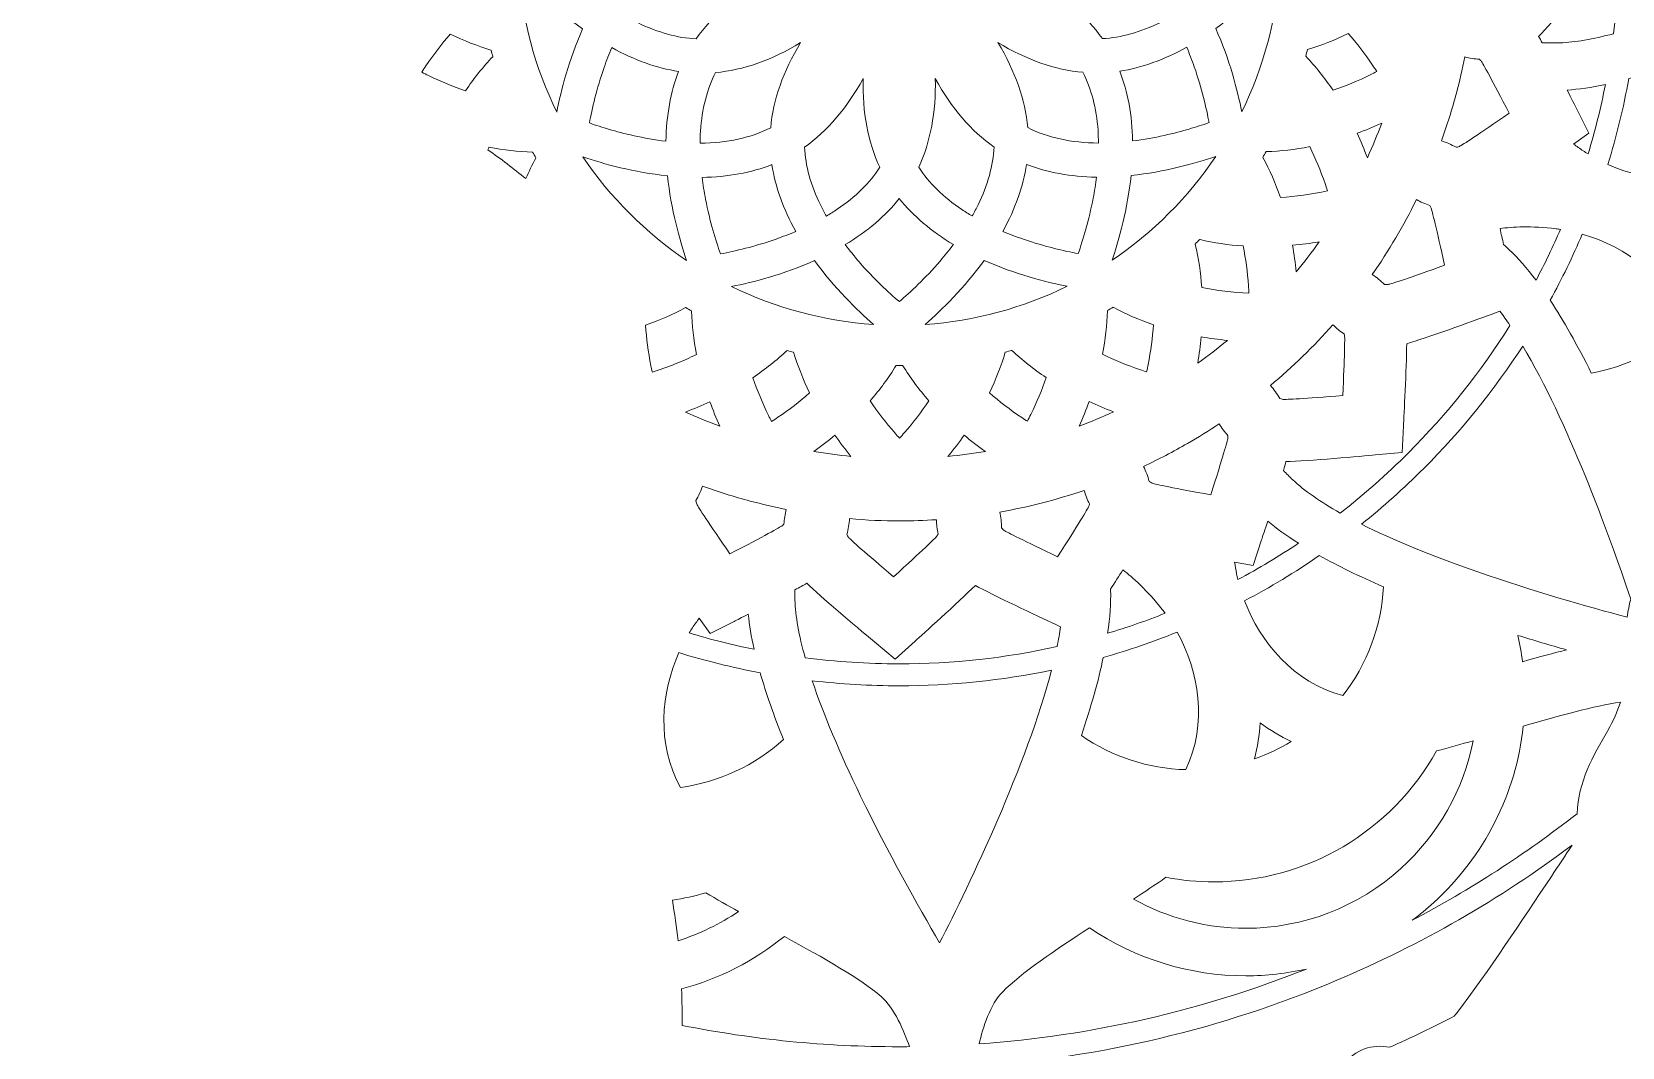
# Model space of a CAD drawing. Header units: millimetres. Extents: x -1844 to 2932, y -490 to 399.
# Drawn here: x 1218.7 to 1412.1, y -307.3 to -183.8 of the extents above; entities that cross this region are included whole.
import ezdxf

# ---------------------------------------------------------------- set-up
doc = ezdxf.new("R2010")
doc.units = ezdxf.units.MM
doc.header["$MEASUREMENT"] = 0
doc.layers.add('Layer 5', color=7, linetype='Continuous')

msp = doc.modelspace()

# ---------------------------------------------------------------- linework, layer by layer
at = {"layer": 'Layer 5', "lineweight": 0}
for points, knots in [([(1650.21, 377.4), (1649.96, 377.5), (1649.7, 377.58), (1649.43, 377.65), (1606.76, 391.27), (1561.29, 398.64), (1514.1, 398.64), (1268.61, 398.64), (1069.6, 199.63), (1069.6, -45.86), (1069.6, -291.35), (1268.61, -490.36), (1514.1, -490.36), (1759.59, -490.36), (1958.6, -291.35), (1958.6, -45.86), (1958.6, 152.15), (1829.12, 319.91), (1650.21, 377.4)], [0, 0, 0, 0, 1, 1, 1, 2, 2, 2, 3, 3, 3, 4, 4, 4, 5, 5, 5, 6, 6, 6, 6]), ([(1404.52, -185.15), (1403.82, -185.17), (1403.09, -185.17), (1402.36, -185.15), (1402.21, -184.87), (1402.07, -184.61), (1401.93, -184.38), (1403.64, -182.61), (1407.42, -178.11), (1409.05, -176.15), (1409.05, -176.15), (1411.15, -173.64), (1411.15, -173.64), (1411.15, -173.64), (1408.96, -171.2), (1408.96, -171.2), (1407.85, -169.96), (1404.22, -165.93), (1402.2, -163.87), (1403.38, -161.72), (1405.87, -156.39), (1406.94, -154.08), (1406.94, -154.08), (1407.54, -152.79), (1407.54, -152.79), (1408.15, -152.88), (1408.78, -152.99), (1409.42, -153.11), (1410.93, -159.59), (1411.71, -166.3), (1411.71, -173.12), (1411.71, -176.8), (1411.48, -180.45), (1411.04, -184.04), (1408.52, -184.72), (1406.35, -185.1), (1404.52, -185.15)], [0, 0, 0, 0, 1, 1, 1, 2, 2, 2, 3, 3, 3, 4, 4, 4, 5, 5, 5, 6, 6, 6, 7, 7, 7, 8, 8, 8, 9, 9, 9, 10, 10, 10, 11, 11, 11, 12, 12, 12, 12]), ([(1292.46, -182.73), (1292.02, -182.51), (1291.56, -182.27), (1291.1, -182.01), (1291.37, -181.56), (1291.65, -181.12), (1291.93, -180.71), (1293.42, -178.48), (1295.14, -176.73), (1297.03, -175.51), (1300.09, -176.93), (1303.71, -177.61), (1307.81, -177.52), (1304.23, -179.5), (1301.44, -181.89), (1299.49, -184.67), (1297.24, -184.56), (1294.88, -183.91), (1292.46, -182.73)], [0, 0, 0, 0, 1, 1, 1, 2, 2, 2, 3, 3, 3, 4, 4, 4, 5, 5, 5, 6, 6, 6, 6]), ([(1340.57, -177.5), (1344.66, -177.59), (1348.27, -176.9), (1351.34, -175.47), (1353.23, -176.7), (1354.95, -178.44), (1356.45, -180.66), (1356.73, -181.08), (1357, -181.51), (1357.27, -181.97), (1356.83, -182.22), (1356.39, -182.45), (1355.96, -182.66), (1353.53, -183.86), (1351.16, -184.52), (1348.89, -184.64), (1346.94, -181.86), (1344.15, -179.47), (1340.57, -177.5)], [0, 0, 0, 0, 1, 1, 1, 2, 2, 2, 3, 3, 3, 4, 4, 4, 5, 5, 5, 6, 6, 6, 6]), ([(1282.56, -193.57), (1279.91, -188.18), (1278.32, -182.28), (1277.9, -176.28), (1279.67, -178.29), (1282.36, -181.04), (1285.7, -183.47), (1284.03, -187.22), (1283.08, -190.94), (1282.56, -193.57)], [0, 0, 0, 0, 1, 1, 1, 2, 2, 2, 3, 3, 3, 3]), ([(1362.68, -183.42), (1366.03, -180.98), (1368.72, -178.22), (1370.49, -176.19), (1370.08, -182.21), (1368.49, -188.14), (1365.84, -193.54), (1365.32, -190.91), (1364.36, -187.18), (1362.68, -183.42)], [0, 0, 0, 0, 1, 1, 1, 2, 2, 2, 3, 3, 3, 3]), ([(1266.96, -189.13), (1266.7, -189), (1266.43, -188.86), (1266.15, -188.72), (1266.32, -188.46), (1266.49, -188.2), (1266.66, -187.95), (1267.59, -186.57), (1268.58, -185.27), (1269.62, -184.09), (1271.25, -184.89), (1272.91, -185.54), (1274.56, -186.03), (1274.56, -186.03), (1274.57, -186.03), (1274.57, -186.03), (1274.64, -186.3), (1274.71, -186.56), (1274.78, -186.83), (1274.78, -186.83), (1274.78, -186.84), (1274.78, -186.84), (1273.59, -188.09), (1272.48, -189.48), (1271.47, -190.99), (1269.98, -190.48), (1268.47, -189.86), (1266.96, -189.13)], [0, 0, 0, 0, 1, 1, 1, 2, 2, 2, 3, 3, 3, 4, 4, 4, 5, 5, 5, 6, 6, 6, 7, 7, 7, 8, 8, 8, 9, 9, 9, 9]), ([(1300.03, -195.89), (1300.21, -193.19), (1300.83, -190.8), (1301.86, -188.77), (1305.24, -188.47), (1308.7, -187.25), (1312.2, -185.13), (1310.08, -188.63), (1308.87, -192.1), (1308.57, -195.48), (1306.18, -196.7), (1303.3, -197.33), (1299.98, -197.37), (1299.98, -196.86), (1300, -196.37), (1300.03, -195.89)], [0, 0, 0, 0, 1, 1, 1, 2, 2, 2, 3, 3, 3, 4, 4, 4, 5, 5, 5, 5]), ([(1348.42, -197.34), (1345.1, -197.31), (1342.21, -196.68), (1339.82, -195.46), (1339.52, -192.08), (1338.3, -188.61), (1336.18, -185.11), (1339.68, -187.23), (1343.15, -188.45), (1346.53, -188.74), (1347.55, -190.75), (1348.17, -193.12), (1348.36, -195.79), (1348.39, -196.29), (1348.41, -196.81), (1348.42, -197.34)], [0, 0, 0, 0, 1, 1, 1, 2, 2, 2, 3, 3, 3, 4, 4, 4, 5, 5, 5, 5]), ([(1376.93, -190.92), (1375.92, -189.41), (1374.81, -188.02), (1373.62, -186.77), (1373.62, -186.77), (1373.62, -186.77), (1373.62, -186.77), (1373.69, -186.5), (1373.76, -186.23), (1373.83, -185.97), (1373.83, -185.97), (1373.84, -185.96), (1373.84, -185.96), (1375.49, -185.47), (1377.15, -184.82), (1378.78, -184.02), (1379.82, -185.2), (1380.81, -186.5), (1381.74, -187.88), (1381.91, -188.13), (1382.08, -188.39), (1382.25, -188.65), (1382.01, -188.77), (1381.77, -188.89), (1381.53, -189.01), (1380, -189.76), (1378.45, -190.41), (1376.93, -190.92)], [0, 0, 0, 0, 1, 1, 1, 2, 2, 2, 3, 3, 3, 4, 4, 4, 5, 5, 5, 6, 6, 6, 7, 7, 7, 8, 8, 8, 9, 9, 9, 9]), ([(1288.32, -188.14), (1288.61, -187.31), (1288.92, -186.5), (1289.24, -185.73), (1291.98, -187.25), (1294.71, -188.23), (1297.37, -188.63), (1296.4, -191.14), (1295.88, -193.99), (1295.83, -197.12), (1293.08, -196.79), (1290.59, -196.16), (1288.95, -195.68), (1288.13, -195.44), (1287.32, -195.18), (1286.53, -194.9), (1286.85, -193.18), (1287.41, -190.75), (1288.32, -188.14)], [0, 0, 0, 0, 1, 1, 1, 2, 2, 2, 3, 3, 3, 4, 4, 4, 5, 5, 5, 6, 6, 6, 6]), ([(1359.14, -185.69), (1359.47, -186.46), (1359.78, -187.26), (1360.07, -188.09), (1360.98, -190.7), (1361.54, -193.13), (1361.86, -194.86), (1361.07, -195.14), (1360.25, -195.4), (1359.43, -195.64), (1357.79, -196.12), (1355.31, -196.75), (1352.57, -197.09), (1352.51, -193.95), (1351.99, -191.1), (1351.01, -188.6), (1353.67, -188.19), (1356.4, -187.21), (1359.14, -185.69)], [0, 0, 0, 0, 1, 1, 1, 2, 2, 2, 3, 3, 3, 4, 4, 4, 5, 5, 5, 6, 6, 6, 6]), ([(1390.11, -197.06), (1390.8, -195.15), (1391.41, -193.21), (1391.93, -191.28), (1392.31, -189.85), (1392.66, -188.37), (1392.96, -186.87), (1393.55, -187.02), (1394.14, -187.12), (1394.74, -187.15), (1394.86, -187.26), (1394.92, -187.34), (1394.93, -187.35), (1395.12, -187.61), (1396.3, -189.75), (1398.34, -193.71), (1394.67, -196.26), (1392.62, -197.6), (1392.33, -197.74), (1392.33, -197.74), (1392.32, -197.75), (1392.32, -197.75), (1392.29, -197.76), (1392.13, -197.83), (1391.89, -197.86), (1391.33, -197.53), (1390.73, -197.26), (1390.11, -197.06)], [0, 0, 0, 0, 1, 1, 1, 2, 2, 2, 3, 3, 3, 4, 4, 4, 5, 5, 5, 6, 6, 6, 7, 7, 7, 8, 8, 8, 9, 9, 9, 9]), ([(1412.89, -189.51), (1415.49, -188.79), (1418.37, -187.8), (1421.51, -186.54), (1424.72, -190.1), (1426.79, -194.63), (1427.37, -199.4), (1421.91, -202.76), (1415.4, -202.21), (1410.34, -199.94), (1411.4, -196.53), (1412.25, -193.05), (1412.89, -189.51)], [0, 0, 0, 0, 1, 1, 1, 2, 2, 2, 3, 3, 3, 4, 4, 4, 4]), ([(1319.8, -189.51), (1319.72, -193.6), (1320.4, -197.22), (1321.83, -200.29), (1320.61, -202.18), (1318.87, -203.9), (1316.65, -205.4), (1316.23, -205.68), (1315.79, -205.96), (1315.34, -206.23), (1315.09, -205.78), (1314.86, -205.35), (1314.65, -204.92), (1313.45, -202.49), (1312.79, -200.11), (1312.67, -197.84), (1315.44, -195.89), (1317.84, -193.1), (1319.8, -189.51)], [0, 0, 0, 0, 1, 1, 1, 2, 2, 2, 3, 3, 3, 4, 4, 4, 5, 5, 5, 6, 6, 6, 6]), ([(1335.73, -197.83), (1335.61, -200.08), (1334.96, -202.44), (1333.79, -204.85), (1333.57, -205.29), (1333.33, -205.75), (1333.07, -206.21), (1332.63, -205.96), (1332.21, -205.69), (1331.81, -205.43), (1329.57, -203.92), (1327.8, -202.2), (1326.57, -200.29), (1327.99, -197.21), (1328.67, -193.6), (1328.58, -189.51), (1330.55, -193.09), (1332.95, -195.88), (1335.73, -197.83)], [0, 0, 0, 0, 1, 1, 1, 2, 2, 2, 3, 3, 3, 4, 4, 4, 5, 5, 5, 6, 6, 6, 6]), ([(1406.57, -193.22), (1406.36, -192.79), (1405.92, -191.94), (1405.39, -190.89), (1406.79, -190.81), (1408.35, -190.58), (1410.05, -190.21), (1409.49, -193.07), (1408.79, -195.9), (1407.94, -198.67), (1407.74, -198.55), (1407.55, -198.42), (1407.35, -198.29), (1406.95, -198.02), (1406.55, -197.74), (1406.17, -197.46), (1406.17, -197.46), (1408.05, -196.13), (1408.05, -196.13), (1408.05, -196.13), (1406.57, -193.22), (1406.57, -193.22)], [0, 0, 0, 0, 1, 1, 1, 2, 2, 2, 3, 3, 3, 4, 4, 4, 5, 5, 5, 6, 6, 6, 7, 7, 7, 7]), ([(1382.85, -194.92), (1382.32, -196.35), (1381.74, -197.76), (1381.11, -199.14), (1380.73, -198.12), (1380.31, -197.12), (1379.86, -196.15), (1380.86, -195.78), (1381.86, -195.37), (1382.85, -194.92)], [0, 0, 0, 0, 1, 1, 1, 2, 2, 2, 3, 3, 3, 3]), ([(1280.01, -199.16), (1279.57, -199.97), (1279.18, -200.81), (1278.8, -201.67), (1277.33, -200.45), (1275.78, -199.28), (1274.17, -198.16), (1274.22, -198.06), (1274.27, -197.95), (1274.32, -197.85), (1276.1, -198.2), (1277.87, -198.39), (1279.59, -198.44), (1279.59, -198.44), (1279.61, -198.44), (1279.61, -198.44), (1279.75, -198.67), (1279.88, -198.91), (1280.02, -199.14), (1280.02, -199.14), (1280.01, -199.16), (1280.01, -199.16)], [0, 0, 0, 0, 1, 1, 1, 2, 2, 2, 3, 3, 3, 4, 4, 4, 5, 5, 5, 6, 6, 6, 7, 7, 7, 7]), ([(1285.73, -199.02), (1288.26, -199.88), (1291.95, -200.9), (1296.03, -201.33), (1296.45, -205.4), (1297.48, -209.09), (1298.34, -211.61), (1293.39, -208.27), (1289.08, -203.97), (1285.73, -199.02)], [0, 0, 0, 0, 1, 1, 1, 2, 2, 2, 3, 3, 3, 3]), ([(1350.07, -211.6), (1350.92, -209.07), (1351.95, -205.37), (1352.38, -201.29), (1356.46, -200.86), (1360.16, -199.83), (1362.69, -198.96), (1359.34, -203.93), (1355.03, -208.25), (1350.07, -211.6)], [0, 0, 0, 0, 1, 1, 1, 2, 2, 2, 3, 3, 3, 3]), ([(1370.53, -203.97), (1369.94, -202.25), (1369.23, -200.62), (1368.41, -199.11), (1368.41, -199.11), (1368.39, -199.09), (1368.39, -199.09), (1368.53, -198.85), (1368.67, -198.62), (1368.8, -198.38), (1368.8, -198.38), (1368.83, -198.38), (1368.83, -198.38), (1370.54, -198.33), (1372.31, -198.13), (1374.1, -197.78), (1374.79, -199.19), (1375.42, -200.7), (1375.97, -202.28), (1376.06, -202.56), (1376.16, -202.85), (1376.26, -203.15), (1374.29, -203.57), (1372.37, -203.85), (1370.53, -203.97)], [0, 0, 0, 0, 1, 1, 1, 2, 2, 2, 3, 3, 3, 4, 4, 4, 5, 5, 5, 6, 6, 6, 7, 7, 7, 8, 8, 8, 8]), ([(1302.46, -210.82), (1301.89, -209.2), (1301.17, -206.87), (1300.65, -204.18), (1300.48, -203.28), (1300.33, -202.39), (1300.23, -201.52), (1303.36, -201.47), (1306.21, -200.94), (1308.72, -199.96), (1309.12, -202.62), (1310.1, -205.35), (1311.62, -208.09), (1310.85, -208.42), (1310.05, -208.73), (1309.22, -209.02), (1306.61, -209.94), (1304.18, -210.49), (1302.46, -210.82)], [0, 0, 0, 0, 1, 1, 1, 2, 2, 2, 3, 3, 3, 4, 4, 4, 5, 5, 5, 6, 6, 6, 6]), ([(1339.3, -209.04), (1338.44, -208.74), (1337.59, -208.42), (1336.79, -208.08), (1338.31, -205.33), (1339.28, -202.6), (1339.68, -199.94), (1342.19, -200.92), (1345.04, -201.44), (1348.17, -201.49), (1348.07, -202.32), (1347.94, -203.17), (1347.78, -204.03), (1347.26, -206.75), (1346.53, -209.13), (1345.95, -210.79), (1344.27, -210.48), (1341.89, -209.93), (1339.3, -209.04)], [0, 0, 0, 0, 1, 1, 1, 2, 2, 2, 3, 3, 3, 4, 4, 4, 5, 5, 5, 6, 6, 6, 6]), ([(1324.2, -204.1), (1325.89, -206.2), (1328.09, -208.08), (1330.78, -209.69), (1330.28, -210.36), (1329.74, -211.03), (1329.17, -211.69), (1327.36, -213.79), (1325.54, -215.49), (1324.21, -216.63), (1322.9, -215.52), (1321.11, -213.86), (1319.32, -211.79), (1319.32, -211.79), (1319.32, -211.79), (1319.32, -211.79), (1318.73, -211.1), (1318.16, -210.4), (1317.63, -209.7), (1320.32, -208.08), (1322.52, -206.21), (1324.2, -204.1)], [0, 0, 0, 0, 1, 1, 1, 2, 2, 2, 3, 3, 3, 4, 4, 4, 5, 5, 5, 6, 6, 6, 7, 7, 7, 7]), ([(1387.07, -204.22), (1387.59, -204.51), (1388.14, -204.75), (1388.7, -204.93), (1388.79, -205.07), (1388.83, -205.17), (1388.84, -205.18), (1388.95, -205.48), (1389.54, -207.85), (1390.49, -212.21), (1386.28, -213.72), (1383.96, -214.48), (1383.64, -214.54), (1383.64, -214.54), (1383.45, -214.58), (1383.18, -214.54), (1382.73, -214.09), (1382.23, -213.68), (1381.7, -213.33), (1383.71, -210.45), (1385.52, -207.39), (1387.07, -204.22)], [0, 0, 0, 0, 1, 1, 1, 2, 2, 2, 3, 3, 3, 4, 4, 4, 5, 5, 5, 6, 6, 6, 7, 7, 7, 7]), ([(1398.35, -210.31), (1398.14, -210.11), (1397.91, -209.91), (1397.67, -209.69), (1397.52, -209), (1397.37, -208.35), (1397.24, -207.75), (1398.74, -207.53), (1401.01, -207.4), (1404.05, -207.76), (1404.22, -207.79), (1404.4, -207.81), (1404.58, -207.84), (1403.67, -209.94), (1402.69, -212), (1401.61, -214.03), (1400.51, -212.56), (1399.42, -211.32), (1398.35, -210.31)], [0, 0, 0, 0, 1, 1, 1, 2, 2, 2, 3, 3, 3, 4, 4, 4, 5, 5, 5, 6, 6, 6, 6]), ([(1408.33, -225.31), (1406.63, -221.89), (1404.96, -218.94), (1403.33, -216.46), (1404.77, -213.84), (1406.07, -211.16), (1407.23, -208.42), (1412.49, -209.93), (1417.8, -213.66), (1419.87, -219.63), (1416.62, -222.58), (1412.65, -224.53), (1408.33, -225.31)], [0, 0, 0, 0, 1, 1, 1, 2, 2, 2, 3, 3, 3, 4, 4, 4, 4]), ([(1360.97, -214.92), (1360.85, -213.1), (1360.58, -211.34), (1360.18, -209.67), (1360.18, -209.67), (1360.17, -209.63), (1360.17, -209.63), (1360.36, -209.45), (1360.54, -209.26), (1360.73, -209.07), (1360.73, -209.07), (1360.77, -209.08), (1360.77, -209.08), (1362.44, -209.47), (1364.2, -209.74), (1366.01, -209.86), (1366.33, -211.42), (1366.54, -213.04), (1366.66, -214.69), (1366.68, -214.99), (1366.7, -215.3), (1366.71, -215.61), (1364.71, -215.51), (1362.78, -215.28), (1360.97, -214.92)], [0, 0, 0, 0, 1, 1, 1, 2, 2, 2, 3, 3, 3, 4, 4, 4, 5, 5, 5, 6, 6, 6, 7, 7, 7, 8, 8, 8, 8]), ([(1375.26, -209.35), (1374.37, -210.61), (1373.43, -211.84), (1372.45, -213.02), (1372.34, -211.92), (1372.19, -210.83), (1372.01, -209.78), (1373.07, -209.68), (1374.16, -209.54), (1375.26, -209.35)], [0, 0, 0, 0, 1, 1, 1, 2, 2, 2, 3, 3, 3, 3]), ([(1313.89, -211.63), (1316.31, -214.96), (1319.05, -217.64), (1321.06, -219.4), (1315.08, -218.99), (1309.19, -217.42), (1303.82, -214.79), (1306.44, -214.26), (1310.15, -213.31), (1313.89, -211.63)], [0, 0, 0, 0, 1, 1, 1, 2, 2, 2, 3, 3, 3, 3]), ([(1327.36, -219.4), (1329.37, -217.63), (1332.11, -214.95), (1334.52, -211.62), (1338.27, -213.29), (1341.99, -214.24), (1344.61, -214.76), (1339.24, -217.4), (1333.35, -218.99), (1327.36, -219.4)], [0, 0, 0, 0, 1, 1, 1, 2, 2, 2, 3, 3, 3, 3]), ([(1294.01, -224.42), (1293.68, -222.74), (1293.46, -221.08), (1293.36, -219.48), (1295.08, -218.89), (1296.71, -218.17), (1298.22, -217.35), (1298.22, -217.35), (1298.24, -217.34), (1298.24, -217.34), (1298.47, -217.48), (1298.71, -217.62), (1298.94, -217.75), (1298.94, -217.75), (1298.94, -217.77), (1298.94, -217.77), (1298.99, -219.49), (1299.19, -221.26), (1299.54, -223.05), (1297.89, -223.87), (1296.09, -224.59), (1294.18, -225.21), (1294.12, -224.94), (1294.06, -224.68), (1294.01, -224.42)], [0, 0, 0, 0, 1, 1, 1, 2, 2, 2, 3, 3, 3, 4, 4, 4, 5, 5, 5, 6, 6, 6, 7, 7, 7, 8, 8, 8, 8]), ([(1353.51, -224.92), (1351.89, -224.37), (1350.35, -223.73), (1348.91, -223.02), (1349.25, -221.23), (1349.45, -219.46), (1349.5, -217.74), (1349.5, -217.74), (1349.5, -217.72), (1349.5, -217.72), (1349.73, -217.59), (1349.96, -217.45), (1350.2, -217.31), (1350.2, -217.31), (1350.22, -217.32), (1350.22, -217.32), (1351.73, -218.14), (1353.36, -218.85), (1355.09, -219.44), (1354.99, -221.01), (1354.78, -222.63), (1354.46, -224.27), (1354.4, -224.56), (1354.34, -224.86), (1354.27, -225.17), (1354.01, -225.09), (1353.76, -225), (1353.51, -224.92)], [0, 0, 0, 0, 1, 1, 1, 2, 2, 2, 3, 3, 3, 4, 4, 4, 5, 5, 5, 6, 6, 6, 7, 7, 7, 8, 8, 8, 9, 9, 9, 9]), ([(1372.04, -238.3), (1371.67, -237.95), (1371.29, -237.57), (1370.9, -237.16), (1371.02, -236.75), (1371.12, -236.39), (1371.21, -236.07), (1373.76, -236.02), (1380.65, -235.41), (1382.06, -235.28), (1382.06, -235.28), (1385.32, -234.99), (1385.32, -234.99), (1385.32, -234.99), (1385.49, -231.72), (1385.49, -231.72), (1385.56, -230.54), (1385.86, -224.78), (1385.89, -221.75), (1388.24, -221.07), (1393.77, -219.06), (1396.17, -218.18), (1396.17, -218.18), (1397.23, -217.8), (1397.23, -217.8), (1397.64, -218.34), (1398.04, -218.92), (1398.44, -219.53), (1394.96, -225.08), (1390.82, -230.29), (1386.07, -235.04), (1383.45, -237.66), (1380.69, -240.1), (1377.81, -242.34), (1375.37, -240.97), (1373.45, -239.62), (1372.04, -238.3)], [0, 0, 0, 0, 1, 1, 1, 2, 2, 2, 3, 3, 3, 4, 4, 4, 5, 5, 5, 6, 6, 6, 7, 7, 7, 8, 8, 8, 9, 9, 9, 10, 10, 10, 11, 11, 11, 12, 12, 12, 12]), ([(1369.33, -226.83), (1372.03, -224.56), (1374.58, -222.08), (1376.9, -219.44), (1377.32, -219.85), (1377.78, -220.22), (1378.27, -220.55), (1378.33, -220.7), (1378.34, -220.81), (1378.34, -220.82), (1378.37, -221.12), (1378.34, -223.34), (1378.12, -228.04), (1373.4, -228.43), (1371.19, -228.54), (1370.9, -228.52), (1370.89, -228.52), (1370.7, -228.51), (1370.46, -228.4), (1370.13, -227.84), (1369.75, -227.31), (1369.33, -226.83)], [0, 0, 0, 0, 1, 1, 1, 2, 2, 2, 3, 3, 3, 4, 4, 4, 5, 5, 5, 6, 6, 6, 7, 7, 7, 7]), ([(1360.49, -224.11), (1360.66, -223.03), (1360.8, -221.96), (1360.9, -220.91), (1361.94, -221.09), (1363.01, -221.23), (1364.11, -221.34), (1362.94, -222.3), (1361.73, -223.23), (1360.49, -224.11)], [0, 0, 0, 0, 1, 1, 1, 2, 2, 2, 3, 3, 3, 3]), ([(1412.69, -255.01), (1407.76, -253.7), (1401.22, -251.83), (1394.55, -249.51), (1388.9, -247.54), (1384.16, -245.6), (1380.38, -243.7), (1383.01, -241.6), (1385.54, -239.34), (1387.96, -236.92), (1392.54, -232.34), (1396.56, -227.34), (1400, -222.03), (1405.45, -231.22), (1410.36, -244.57), (1413.13, -252.8), (1412.94, -253.52), (1412.79, -254.26), (1412.69, -255.01)], [0, 0, 0, 0, 1, 1, 1, 2, 2, 2, 3, 3, 3, 4, 4, 4, 5, 5, 5, 6, 6, 6, 6]), ([(1310.55, -222.57), (1310.55, -222.57), (1310.55, -222.57), (1310.55, -222.57), (1310.82, -222.64), (1311.09, -222.71), (1311.35, -222.78), (1311.35, -222.78), (1311.36, -222.79), (1311.36, -222.79), (1311.85, -224.44), (1312.5, -226.1), (1313.3, -227.73), (1312.12, -228.77), (1310.82, -229.76), (1309.44, -230.7), (1309.19, -230.87), (1308.94, -231.04), (1308.67, -231.2), (1308.55, -230.96), (1308.43, -230.72), (1308.31, -230.48), (1307.56, -228.95), (1306.92, -227.41), (1306.4, -225.88), (1307.91, -224.87), (1309.3, -223.75), (1310.55, -222.57)], [0, 0, 0, 0, 1, 1, 1, 2, 2, 2, 3, 3, 3, 4, 4, 4, 5, 5, 5, 6, 6, 6, 7, 7, 7, 8, 8, 8, 9, 9, 9, 9]), ([(1342.05, -225.86), (1341.55, -227.35), (1340.92, -228.86), (1340.19, -230.36), (1340.06, -230.63), (1339.92, -230.91), (1339.78, -231.18), (1339.55, -231.04), (1339.33, -230.89), (1339.11, -230.74), (1337.69, -229.79), (1336.36, -228.77), (1335.16, -227.72), (1335.95, -226.08), (1336.6, -224.42), (1337.09, -222.77), (1337.09, -222.77), (1337.09, -222.77), (1337.09, -222.77), (1337.36, -222.7), (1337.63, -222.62), (1337.89, -222.55), (1337.89, -222.55), (1337.9, -222.56), (1337.9, -222.56), (1339.15, -223.74), (1340.54, -224.85), (1342.05, -225.86)], [0, 0, 0, 0, 1, 1, 1, 2, 2, 2, 3, 3, 3, 4, 4, 4, 5, 5, 5, 6, 6, 6, 7, 7, 7, 8, 8, 8, 9, 9, 9, 9]), ([(1323.8, -224.42), (1323.8, -224.42), (1323.81, -224.41), (1323.81, -224.41), (1324.08, -224.41), (1324.36, -224.41), (1324.64, -224.41), (1324.64, -224.41), (1324.64, -224.42), (1324.64, -224.42), (1325.54, -225.89), (1326.6, -227.32), (1327.8, -228.69), (1326.93, -230), (1325.93, -231.3), (1324.84, -232.56), (1324.64, -232.78), (1324.44, -233.01), (1324.23, -233.24), (1324.05, -233.04), (1323.87, -232.84), (1323.69, -232.64), (1322.57, -231.36), (1321.55, -230.03), (1320.66, -228.69), (1321.85, -227.33), (1322.91, -225.89), (1323.8, -224.42)], [0, 0, 0, 0, 1, 1, 1, 2, 2, 2, 3, 3, 3, 4, 4, 4, 5, 5, 5, 6, 6, 6, 7, 7, 7, 8, 8, 8, 9, 9, 9, 9]), ([(1301.17, -228.81), (1301.54, -229.8), (1301.95, -230.8), (1302.39, -231.79), (1300.97, -231.26), (1299.57, -230.68), (1298.19, -230.06), (1299.22, -229.67), (1300.22, -229.26), (1301.17, -228.81)], [0, 0, 0, 0, 1, 1, 1, 2, 2, 2, 3, 3, 3, 3]), ([(1347.28, -228.79), (1348.24, -229.23), (1349.23, -229.64), (1350.25, -230.03), (1348.88, -230.66), (1347.47, -231.24), (1346.06, -231.77), (1346.51, -230.78), (1346.92, -229.78), (1347.28, -228.79)], [0, 0, 0, 0, 1, 1, 1, 2, 2, 2, 3, 3, 3, 3]), ([(1354.98, -238.72), (1354.97, -238.72), (1354.79, -238.66), (1354.58, -238.49), (1354.41, -237.86), (1354.18, -237.25), (1353.89, -236.67), (1355.72, -235.81), (1357.52, -234.87), (1359.26, -233.87), (1360.54, -233.13), (1361.83, -232.33), (1363.1, -231.48), (1363.41, -232), (1363.76, -232.48), (1364.16, -232.93), (1364.17, -233.1), (1364.16, -233.2), (1364.16, -233.22), (1364.11, -233.51), (1363.5, -235.65), (1362.07, -240.13), (1357.67, -239.33), (1355.28, -238.83), (1354.98, -238.72)], [0, 0, 0, 0, 1, 1, 1, 2, 2, 2, 3, 3, 3, 4, 4, 4, 5, 5, 5, 6, 6, 6, 7, 7, 7, 8, 8, 8, 8]), ([(1313.82, -234.85), (1314.71, -234.21), (1315.56, -233.55), (1316.37, -232.88), (1316.98, -233.74), (1317.63, -234.6), (1318.33, -235.45), (1316.82, -235.3), (1315.32, -235.1), (1313.82, -234.85)], [0, 0, 0, 0, 1, 1, 1, 2, 2, 2, 3, 3, 3, 3]), ([(1334.67, -234.85), (1333.16, -235.11), (1331.64, -235.31), (1330.12, -235.46), (1330.82, -234.61), (1331.48, -233.74), (1332.09, -232.87), (1332.91, -233.55), (1333.77, -234.21), (1334.67, -234.85)], [0, 0, 0, 0, 1, 1, 1, 2, 2, 2, 3, 3, 3, 3]), ([(1303.62, -247.29), (1301.07, -243.62), (1299.73, -241.57), (1299.59, -241.28), (1299.59, -241.27), (1299.51, -241.1), (1299.48, -240.83), (1299.8, -240.27), (1300.07, -239.67), (1300.28, -239.06), (1302.18, -239.75), (1304.13, -240.36), (1306.06, -240.88), (1307.5, -241.26), (1308.98, -241.61), (1310.46, -241.91), (1310.31, -242.49), (1310.22, -243.08), (1310.18, -243.68), (1310.08, -243.8), (1309.99, -243.87), (1309.98, -243.88), (1309.98, -243.88), (1309.98, -243.88), (1309.98, -243.88), (1309.73, -244.06), (1307.79, -245.14), (1303.62, -247.29)], [0, 0, 0, 0, 1, 1, 1, 2, 2, 2, 3, 3, 3, 4, 4, 4, 5, 5, 5, 6, 6, 6, 7, 7, 7, 8, 8, 8, 9, 9, 9, 9]), ([(1343.45, -247.65), (1339.4, -245.74), (1337.22, -244.64), (1336.95, -244.46), (1336.95, -244.45), (1336.79, -244.35), (1336.63, -244.13), (1336.63, -243.49), (1336.57, -242.85), (1336.44, -242.22), (1339.9, -241.61), (1343.34, -240.72), (1346.68, -239.58), (1346.85, -240.16), (1347.06, -240.71), (1347.33, -241.24), (1347.3, -241.4), (1347.25, -241.5), (1347.25, -241.51), (1347.12, -241.81), (1345.85, -243.9), (1343.45, -247.65)], [0, 0, 0, 0, 1, 1, 1, 2, 2, 2, 3, 3, 3, 4, 4, 4, 5, 5, 5, 6, 6, 6, 7, 7, 7, 7]), ([(1318.15, -243.02), (1320.21, -243.2), (1322.28, -243.3), (1324.31, -243.3), (1325.77, -243.3), (1327.25, -243.25), (1328.72, -243.15), (1328.73, -243.74), (1328.8, -244.33), (1328.92, -244.9), (1328.85, -245.05), (1328.78, -245.13), (1328.77, -245.15), (1328.58, -245.38), (1326.98, -246.93), (1323.51, -250.09), (1320.1, -247.2), (1318.27, -245.57), (1318.06, -245.33), (1318.06, -245.32), (1317.94, -245.18), (1317.84, -244.93), (1318.01, -244.3), (1318.11, -243.66), (1318.15, -243.02)], [0, 0, 0, 0, 1, 1, 1, 2, 2, 2, 3, 3, 3, 4, 4, 4, 5, 5, 5, 6, 6, 6, 7, 7, 7, 8, 8, 8, 8]), ([(1367.23, -248.71), (1367.23, -248.71), (1368.25, -245.6), (1368.25, -245.6), (1368.38, -245.17), (1368.66, -244.34), (1368.99, -243.31), (1370.05, -244.21), (1371.3, -245.11), (1372.73, -246.01), (1370.34, -247.61), (1367.89, -249.08), (1365.37, -250.43), (1365.31, -250.2), (1365.26, -249.96), (1365.21, -249.73), (1365.12, -249.25), (1365.04, -248.78), (1364.96, -248.31), (1364.96, -248.31), (1367.23, -248.71), (1367.23, -248.71)], [0, 0, 0, 0, 1, 1, 1, 2, 2, 2, 3, 3, 3, 4, 4, 4, 5, 5, 5, 6, 6, 6, 7, 7, 7, 7]), ([(1349.89, -251.72), (1349.89, -251.68), (1349.89, -251.64), (1349.89, -251.6), (1350.43, -250.75), (1350.93, -249.97), (1351.38, -249.26), (1352.6, -250.17), (1354.29, -251.68), (1356.18, -254.09), (1356.29, -254.23), (1356.41, -254.38), (1356.52, -254.53), (1354.23, -255.44), (1351.9, -256.26), (1349.53, -256.97), (1349.82, -255.03), (1349.94, -253.27), (1349.89, -251.72)], [0, 0, 0, 0, 1, 1, 1, 2, 2, 2, 3, 3, 3, 4, 4, 4, 5, 5, 5, 6, 6, 6, 6]), ([(1378.11, -264.55), (1372.15, -262.94), (1368.09, -258.04), (1366.17, -253.02), (1369.29, -251.37), (1372.33, -249.53), (1375.26, -247.51), (1377.52, -248.77), (1380.12, -250.04), (1383.07, -251.3), (1382.82, -256.09), (1381.08, -260.77), (1378.11, -264.55)], [0, 0, 0, 0, 1, 1, 1, 2, 2, 2, 3, 3, 3, 4, 4, 4, 4]), ([(1312.95, -250.88), (1314.63, -252.5), (1318.75, -255.98), (1321.18, -258.01), (1321.18, -258.01), (1323.69, -260.1), (1323.69, -260.1), (1323.69, -260.1), (1326.12, -257.92), (1326.12, -257.92), (1327, -257.13), (1331.29, -253.27), (1333.45, -251.15), (1335.6, -252.33), (1340.92, -254.82), (1343.24, -255.9), (1343.24, -255.9), (1343.82, -256.16), (1343.82, -256.16), (1343.71, -256.94), (1343.56, -257.75), (1343.39, -258.58), (1337.15, -259.97), (1330.72, -260.68), (1324.18, -260.68), (1320.33, -260.68), (1316.52, -260.43), (1312.76, -259.94), (1311.99, -257.2), (1311.57, -254.85), (1311.51, -252.91), (1311.5, -252.51), (1311.49, -252.1), (1311.49, -251.69), (1312.05, -251.38), (1312.54, -251.12), (1312.95, -250.88)], [0, 0, 0, 0, 1, 1, 1, 2, 2, 2, 3, 3, 3, 4, 4, 4, 5, 5, 5, 6, 6, 6, 7, 7, 7, 8, 8, 8, 9, 9, 9, 10, 10, 10, 11, 11, 11, 12, 12, 12, 12]), ([(1299.06, -256.29), (1299.33, -255.89), (1299.6, -255.5), (1299.88, -255.12), (1299.88, -255.12), (1301.2, -257.01), (1301.2, -257.01), (1301.2, -257.01), (1304.12, -255.52), (1304.12, -255.52), (1304.44, -255.36), (1305.06, -255.04), (1305.84, -254.65), (1305.97, -255.95), (1306.21, -257.38), (1306.56, -258.91), (1303.89, -258.37), (1301.25, -257.71), (1298.66, -256.92), (1298.79, -256.71), (1298.92, -256.49), (1299.06, -256.29)], [0, 0, 0, 0, 1, 1, 1, 2, 2, 2, 3, 3, 3, 4, 4, 4, 5, 5, 5, 6, 6, 6, 7, 7, 7, 7]), ([(1349, -259.9), (1352.05, -259.04), (1355.05, -258.01), (1357.98, -256.82), (1360.6, -261.57), (1361.72, -267.91), (1359.03, -273.55), (1354.47, -273.43), (1350.1, -272), (1346.35, -269.39), (1347.52, -265.89), (1348.41, -262.73), (1349, -259.9)], [0, 0, 0, 0, 1, 1, 1, 2, 2, 2, 3, 3, 3, 4, 4, 4, 4]), ([(1399.41, -257.22), (1401.32, -257.81), (1403.3, -258.41), (1405.31, -258.98), (1403.8, -259.36), (1402.06, -259.82), (1399.97, -260.42), (1399.84, -259.34), (1399.65, -258.27), (1399.41, -257.22)], [0, 0, 0, 0, 1, 1, 1, 2, 2, 2, 3, 3, 3, 3]), ([(1297.4, -259.32), (1300.64, -260.32), (1303.94, -261.14), (1307.29, -261.77), (1308, -264.24), (1308.94, -266.95), (1310.12, -269.89), (1306.65, -273.03), (1302.24, -275.08), (1297.6, -275.72), (1294.65, -270.41), (1295.25, -264.16), (1297.4, -259.32)], [0, 0, 0, 0, 1, 1, 1, 2, 2, 2, 3, 3, 3, 4, 4, 4, 4]), ([(1329.11, -294.62), (1326.48, -290.14), (1322.85, -283.69), (1319.5, -276.76), (1316.92, -271.41), (1314.96, -266.73), (1313.62, -262.74), (1317.1, -263.14), (1320.62, -263.35), (1324.18, -263.35), (1330.48, -263.35), (1336.68, -262.7), (1342.71, -261.45), (1339.73, -272.91), (1332.78, -287.4), (1329.11, -294.62)], [0, 0, 0, 0, 1, 1, 1, 2, 2, 2, 3, 3, 3, 4, 4, 4, 5, 5, 5, 5]), ([(1410.33, -268.78), (1410.33, -268.78), (1410.29, -268.85), (1410.29, -268.85), (1408.54, -271.88), (1406.74, -275.01), (1406.61, -278.91), (1400.32, -283.82), (1393.63, -288.15), (1386.56, -291.87), (1387.47, -291.2), (1388.34, -290.48), (1389.18, -289.71), (1395.34, -284.07), (1399.19, -276.47), (1400.06, -268.26), (1404.22, -267.04), (1408.75, -265.78), (1411.88, -265.35), (1411.51, -266.49), (1410.99, -267.63), (1410.33, -268.78)], [0, 0, 0, 0, 1, 1, 1, 2, 2, 2, 3, 3, 3, 4, 4, 4, 5, 5, 5, 6, 6, 6, 7, 7, 7, 7]), ([(1367.39, -272.25), (1367.75, -270.79), (1367.99, -269.33), (1368.09, -267.86), (1369.26, -268.72), (1370.52, -269.48), (1371.85, -270.13), (1370.44, -270.99), (1368.95, -271.7), (1367.39, -272.25)], [0, 0, 0, 0, 1, 1, 1, 2, 2, 2, 3, 3, 3, 3]), ([(1366.34, -292.84), (1361.54, -292.84), (1356.84, -291.61), (1352.68, -289.29), (1353.97, -288.44), (1355.36, -287.52), (1356.62, -286.64), (1358.54, -287.01), (1360.51, -287.2), (1362.47, -287.2), (1373.7, -287.2), (1384.03, -281.11), (1389.51, -271.28), (1390.98, -270.89), (1392.57, -270.44), (1393.96, -270.04), (1392.81, -275.98), (1389.72, -281.46), (1385.19, -285.56), (1380.01, -290.25), (1373.31, -292.84), (1366.34, -292.84)], [0, 0, 0, 0, 1, 1, 1, 2, 2, 2, 3, 3, 3, 4, 4, 4, 5, 5, 5, 6, 6, 6, 7, 7, 7, 7]), ([(1403.48, -286.53), (1399.79, -292.1), (1395.98, -297.86), (1391.91, -303.23), (1391.83, -303.33), (1391.76, -303.43), (1391.68, -303.53), (1389.1, -304.86), (1386.49, -306.13), (1383.82, -307.32), (1381.72, -306.87), (1379.61, -307.63), (1378.26, -309.31), (1378.14, -309.46), (1378.03, -309.62), (1377.93, -309.79), (1363.29, -315.56), (1347.94, -318.89), (1332.17, -319.73), (1332.17, -319.73), (1333.42, -309.61), (1333.42, -309.61), (1348.62, -308.6), (1363.38, -305.1), (1377.41, -299.16), (1387.63, -294.84), (1397.19, -289.33), (1406, -282.73), (1405.16, -284), (1404.32, -285.27), (1403.48, -286.53)], [0, 0, 0, 0, 1, 1, 1, 2, 2, 2, 3, 3, 3, 4, 4, 4, 5, 5, 5, 6, 6, 6, 7, 7, 7, 8, 8, 8, 9, 9, 9, 10, 10, 10, 10]), ([(1300.69, -288.53), (1302.01, -289.31), (1303.42, -290.1), (1304.66, -290.79), (1302.39, -292.33), (1299.91, -293.53), (1297.3, -294.35), (1297.11, -292.7), (1296.88, -291.05), (1296.61, -289.42), (1297.98, -289.22), (1299.34, -288.92), (1300.69, -288.53)], [0, 0, 0, 0, 1, 1, 1, 2, 2, 2, 3, 3, 3, 4, 4, 4, 4]), ([(1310.23, -293.83), (1314.93, -296.41), (1319.64, -299.07), (1321.99, -301.13), (1323.63, -302.57), (1324.78, -305.31), (1325.43, -307.24), (1325.01, -307.24), (1324.6, -307.25), (1324.18, -307.25), (1315.23, -307.25), (1306.42, -306.37), (1297.8, -304.65), (1297.81, -303.18), (1297.79, -301.7), (1297.73, -300.22), (1302.28, -298.99), (1306.55, -296.83), (1310.23, -293.83)], [0, 0, 0, 0, 1, 1, 1, 2, 2, 2, 3, 3, 3, 4, 4, 4, 5, 5, 5, 6, 6, 6, 6]), ([(1336.77, -300.56), (1338.91, -298.37), (1343.3, -295.41), (1347.33, -292.77), (1352.95, -296.6), (1359.52, -298.62), (1366.34, -298.62), (1368.84, -298.62), (1371.3, -298.34), (1373.7, -297.8), (1360.95, -302.87), (1347.62, -305.92), (1333.91, -306.9), (1334.37, -304.93), (1335.25, -302.11), (1336.77, -300.56)], [0, 0, 0, 0, 1, 1, 1, 2, 2, 2, 3, 3, 3, 4, 4, 4, 5, 5, 5, 5])]:
    msp.add_open_spline(points, degree=3, knots=knots, dxfattribs=at)

doc.saveas('drawing.dxf')
